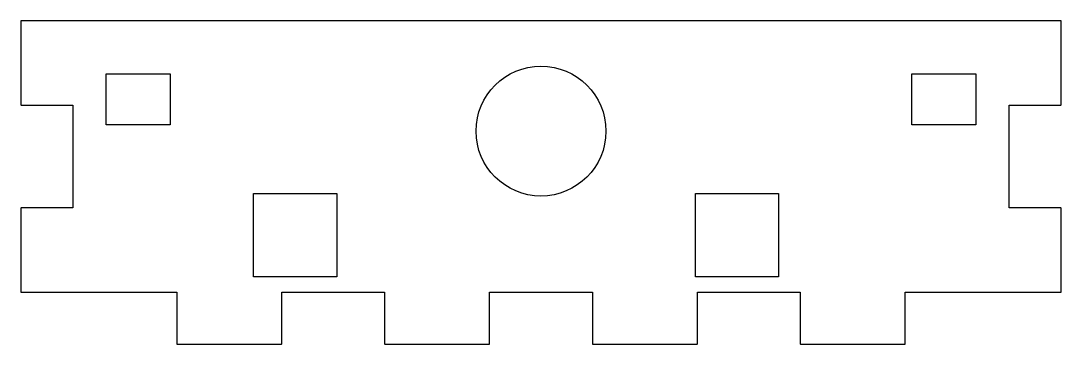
# Model space of a CAD drawing. Header units: millimetres. Extents: x -71 to 129, y 28 to 90.
import ezdxf

# ---------------------------------------------------------------- set-up
doc = ezdxf.new("R2010")
doc.units = ezdxf.units.MM
doc.layers.get('0').update_dxf_attribs({"linetype": 'CONTINUOUS'})

msp = doc.modelspace()

# ---------------------------------------------------------------- linework, layer by layer
for points in [[(128.95, 73.84), (129, 73.87), (129.03, 73.92), (129.03, 89.96), (129, 90.01), (128.95, 90.04), (-71.08, 90.04), (-71.14, 90.01), (-71.17, 89.96), (-71.17, 73.92), (-71.14, 73.87), (-71.08, 73.84), (-61.17, 73.84), (-61.17, 54.04), (-71.08, 54.04), (-71.14, 54.01), (-71.17, 53.96), (-71.17, 37.92), (-71.14, 37.87), (-71.08, 37.84), (-41.17, 37.84), (-41.17, 27.92), (-41.14, 27.87), (-41.08, 27.84), (-21.05, 27.84), (-21, 27.87), (-20.97, 27.92), (-20.97, 37.84), (-1.17, 37.84), (-1.17, 27.92), (-1.14, 27.87), (-1.08, 27.84), (18.95, 27.84), (19, 27.87), (19.03, 27.92), (19.03, 37.84), (38.83, 37.84), (38.83, 27.92), (38.86, 27.87), (38.92, 27.84), (58.95, 27.84), (59, 27.87), (59.03, 27.92), (59.03, 37.84), (78.83, 37.84), (78.83, 27.92), (78.86, 27.87), (78.92, 27.84), (98.95, 27.84), (99, 27.87), (99.03, 27.92), (99.03, 37.84), (128.95, 37.84), (129, 37.87), (129.03, 37.92), (129.03, 53.96), (129, 54.01), (128.95, 54.04), (119.03, 54.04), (119.03, 73.84)], [(-54.72, 70.04), (-54.72, 79.84), (-42.42, 79.84), (-42.42, 70.04)], [(112.58, 79.84), (112.58, 70.04), (100.28, 70.04), (100.28, 79.84)], [(-26.36, 40.8), (-26.36, 56.8), (-10.36, 56.8), (-10.36, 40.8)], [(58.64, 56.8), (74.64, 56.8), (74.64, 40.8), (58.64, 40.8)]]:
    msp.add_lwpolyline(points, close=True)
msp.add_circle((28.93, 68.83), 12.5)

doc.saveas('drawing.dxf')
